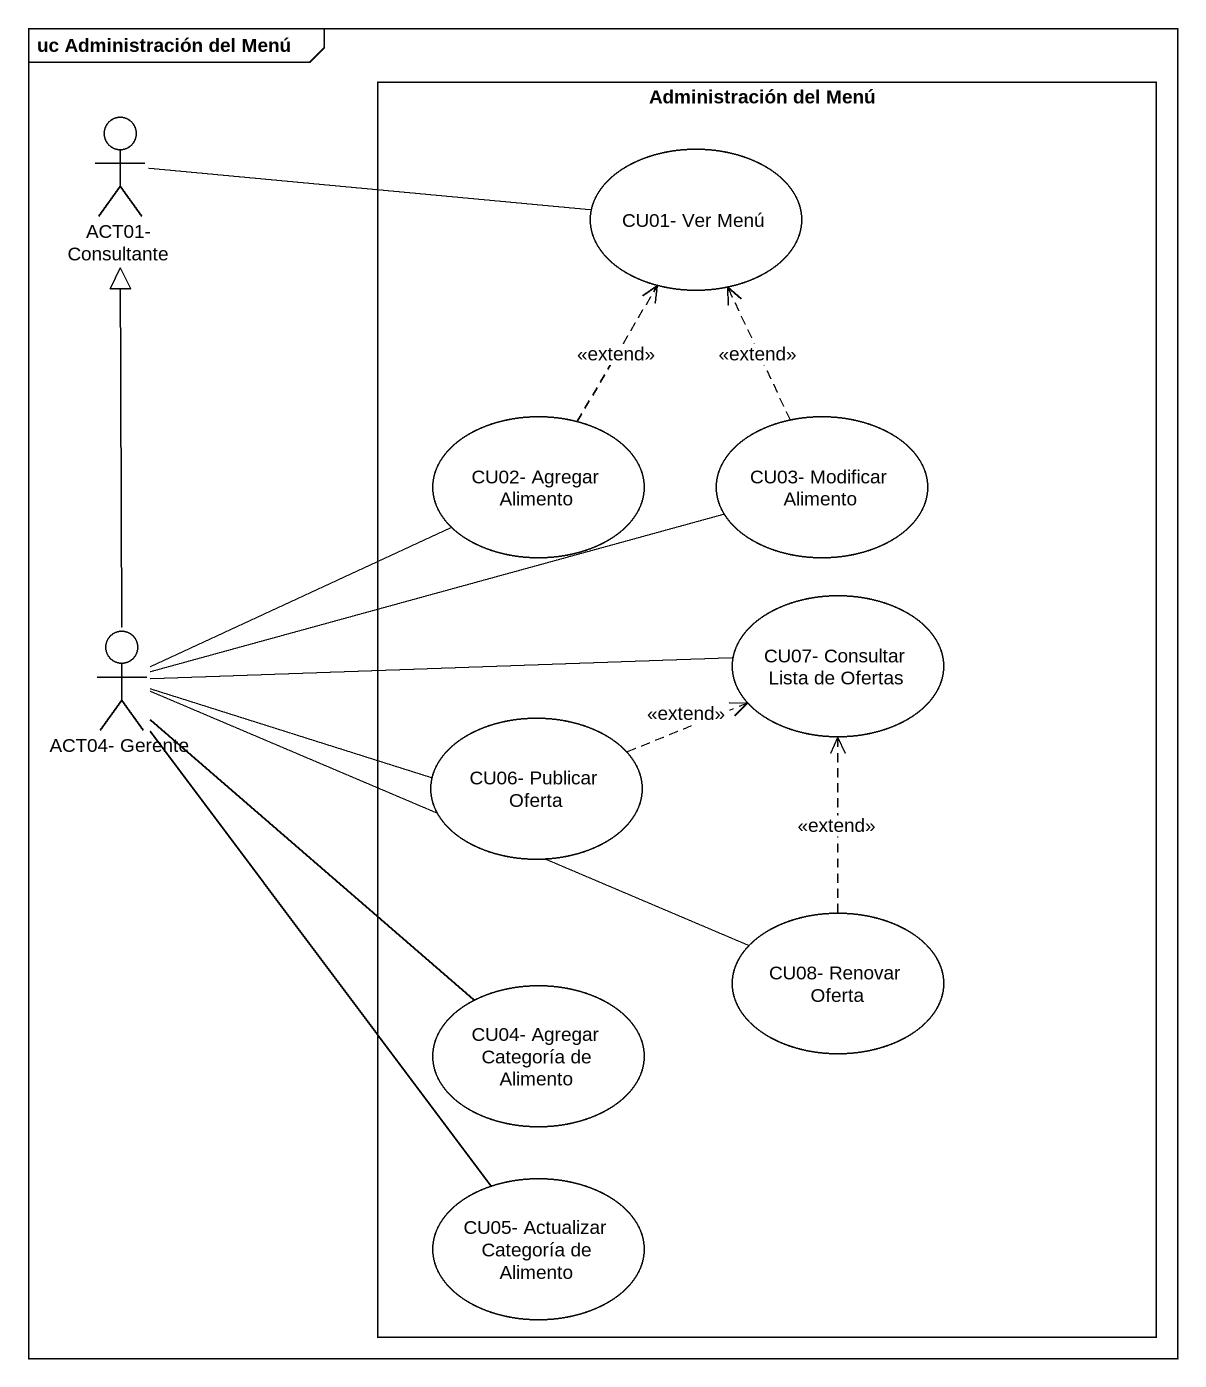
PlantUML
@startuml
mainframe uc Administración del Menú
actor "ACT01- Consultante" as ACT01_Consultante
rectangle "Administración del Menú" as Administración_del_Menú {
  usecase "CU01- Ver Menú" as CU01_Ver_Menú
  usecase "CU02- Agregar Alimento" as CU02_Agregar_Alimento
  usecase "CU03- Modificar Alimento" as CU03_Modificar_Alimento
  usecase "CU07- Consultar Lista de Ofertas" as CU07_Consultar_Lista_de
  usecase "CU06- Publicar Oferta" as CU06_Publicar_Oferta
  usecase "CU08- Renovar Oferta" as CU08_Renovar_Oferta
  usecase "CU04- Agregar Categoría de Alimento" as CU04_Agregar_Categoría_de
  usecase "CU05- Actualizar Categoría de Alimento" as CU05_Actualizar_Categoría
}
actor "ACT04- Gerente" as ACT04_Gerente
ACT01_Consultante -right- CU01_Ver_Menú
CU02_Agregar_Alimento .up.> CU01_Ver_Menú : <<extend>>
CU03_Modificar_Alimento .up.> CU01_Ver_Menú : <<extend>>
ACT04_Gerente -up-|> ACT01_Consultante
ACT04_Gerente -right- CU02_Agregar_Alimento
ACT04_Gerente -right- CU03_Modificar_Alimento
ACT04_Gerente -right- CU07_Consultar_Lista_de
ACT04_Gerente -right- CU06_Publicar_Oferta
ACT04_Gerente -right- CU08_Renovar_Oferta
ACT04_Gerente -- CU04_Agregar_Categoría_de
ACT04_Gerente -- CU05_Actualizar_Categoría
CU06_Publicar_Oferta .right.> CU07_Consultar_Lista_de : <<extend>>
CU08_Renovar_Oferta .up.> CU07_Consultar_Lista_de : <<extend>>
@enduml
